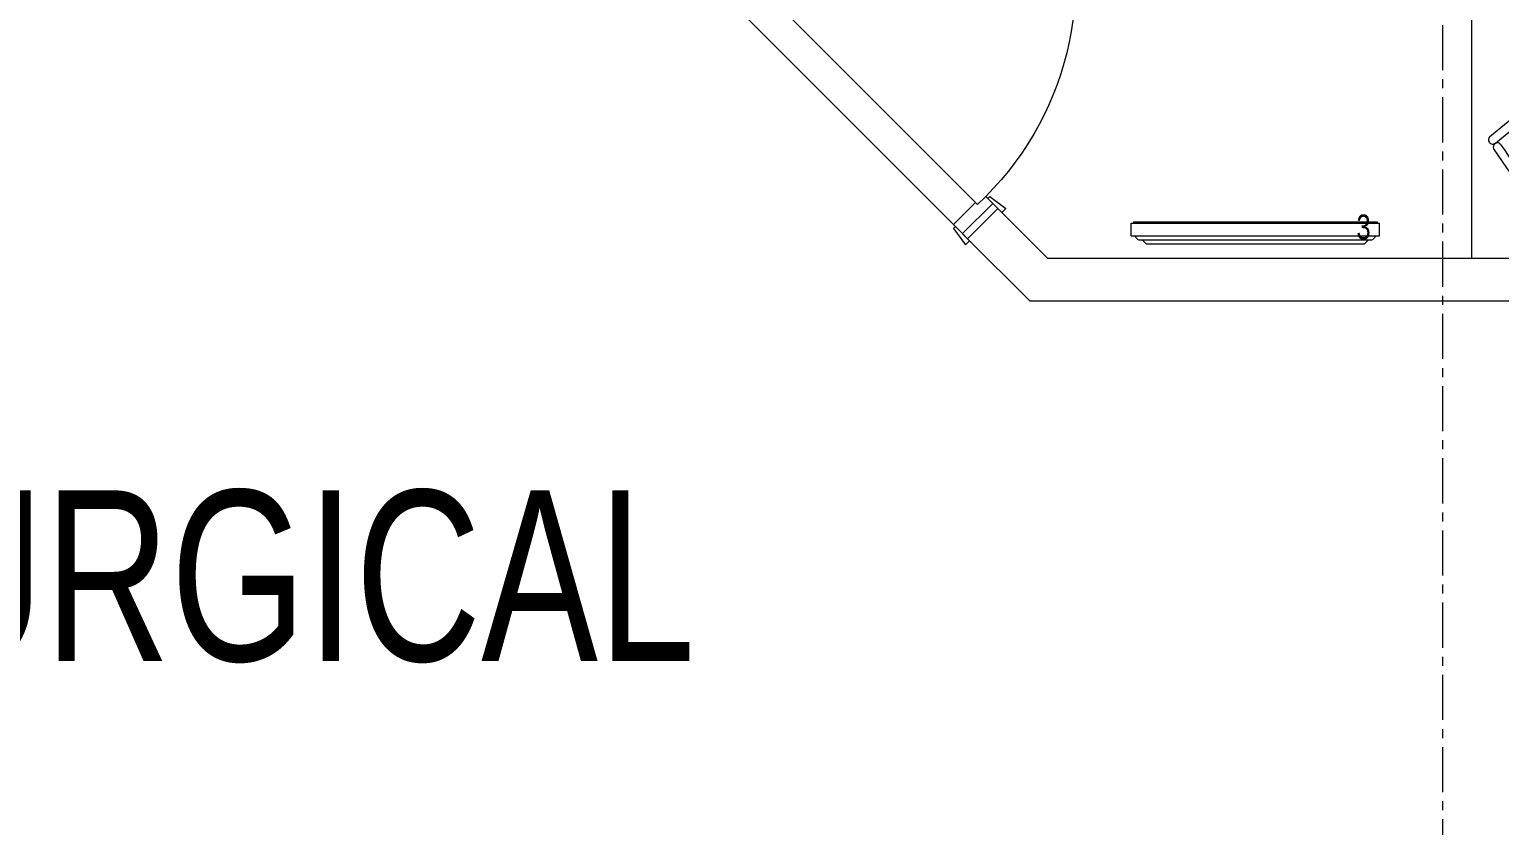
# Model space of a CAD drawing. Header units: millimetres. Extents: x 26027 to 581921, y 7230 to 233891.
# Drawn here: x 504628 to 509799, y 164364 to 167165 of the extents above; entities that cross this region are included whole.
import ezdxf

# ---------------------------------------------------------------- set-up
doc = ezdxf.new("R2010")
doc.units = ezdxf.units.MM
doc.header["$LTSCALE"] = 5
doc.linetypes.add('CENTER', pattern=[50.8, 31.75, -6.35, 6.35, -6.35])
for name, color, linetype, lineweight in [('72_EGR_BASE_TEXT', 7, 'Continuous', 5), ('car', 250, 'Continuous', 5), ('Medical Equipment and Furniture', 163, 'Continuous', 0), ('Medical Equipment and Furniture1', 163, 'Continuous', 5), ('Walls', 32, 'Continuous', 5)]:
    doc.layers.add(name, color=color, linetype=linetype, lineweight=lineweight)
doc.layers.add('axes', color=9, linetype='Continuous')
doc.layers.add('Wooden Joinery', color=7, linetype='Continuous', lineweight=5, true_color=0xffdcd1)
doc.styles.add('X3G_ENTITY_257CFD', font='swisscl.ttf', dxfattribs={"height": 200})
doc.styles.add('X3G_ENTITY_2587EA', font='swisscl.ttf', dxfattribs={"height": 200})

# ---------------------------------------------------------------- blocks, each defined once
blk = doc.blocks.new('DM15862C-P')
at = {"lineweight": 0}
for p, q in [((-0.3835, 0), (-0.3983, -0.0149)), ((0.3835, 0), (-0.3835, 0)), ((0.3835, 0), (0.3983, -0.0149)), ((-0.4367, -0.0287), (-0.4367, -0.0734)), ((0.4365, -0.0287), (-0.4367, -0.0287)), ((-0.4157, -0.0175), (-0.4256, -0.0287)), ((0.41, -0.0149), (-0.4099, -0.0149)), ((0.4157, -0.0175), (0.4254, -0.0287)), ((0.4365, -0.0287), (0.4365, -0.0734)), ((0.4365, -0.0734), (-0.4367, -0.0734)), ((-0.4291, -0.078), (-0.4291, -0.0734)), ((0.429, -0.078), (-0.4291, -0.078)), ((0.429, -0.078), (0.429, -0.0734))]:
    blk.add_line(p, q, dxfattribs=at)
for points in [[(-0.4099, -0.0149), (-0.4121, -0.0149), (-0.4141, -0.0158), (-0.4157, -0.0175)], [(0.4157, -0.0175), (0.4141, -0.0158), (0.4121, -0.0149), (0.41, -0.0149)]]:
    blk.add_open_spline(points, degree=3, dxfattribs=at)
blk = doc.blocks.new('GF21016P-P')
at = {"layer": 'Medical Equipment and Furniture1', "extrusion": (-1.24384e-09, -1.20261e-09, -1)}
for p, q in [((-0.225, -0.4495), (-0.225, -0.0538)), ((0.225, -0.4495), (0.225, -0.0538)), ((-0.255, -0.4495), (-0.255, -0.124)), ((-0.24, -0.109), (-0.225, -0.109)), ((0.24, -0.109), (0.225, -0.109)), ((0.255, -0.4495), (0.255, -0.124)), ((0.24, -0.4645), (0.24, -0.4645))]:
    blk.add_line(p, q, dxfattribs=at)
for centre, radius, start, end in [((0, -1.0036), 1.0036, 78.7568, 101.2432), ((0.19, -0.0538), 0.035, 0, 80.6557), ((-0.19, -0.0538), 0.035, 99.3443, 180), ((0.24, -0.124), 0.015, 0, 90), ((-0.24, -0.124), 0.015, 90, 180), ((0.24, -0.4495), 0.015, 270, 0), ((0.24, -0.4495), 0.015, 180, 270), ((0.2093, -0.4529), 0.015, 284.3864, 95.5209), ((0, 1.4254), 1.8749, 263.6341, 276.3659), ((-0.2093, -0.4529), 0.015, 84.4791, 255.6136), ((-0.24, -0.4495), 0.015, 270, 0), ((-0.24, -0.4495), 0.015, 180, 270), ((0, 1.406), 1.8855, 263.5119, 276.4881)]:
    blk.add_arc(centre, radius, start, end, dxfattribs=at)
blk = doc.blocks.new('A$C683B37BC')
at = {"layer": 'car'}
for p, q in [((-770.4, -827), (-21.2, -77.8)), ((56.6, -155.6, -2.4), (-692.7, -904.8, -4.7))]:
    blk.add_line(p, q, dxfattribs=at)
at = {"layer": 'Wooden Joinery'}
for p, q in [((-92.4, 996.4, -2.4), (-102.4, 996.4, -2.4)), ((-92.4, 1006.4, -2.4), (-92.4, 966.4, -2.4)), ((-82.4, 1006.4, -2.4), (-92.4, 1006.4, -2.4)), ((-42.4, 1006.4, -2.4), (-32.4, 1006.4, -2.4)), ((-32.4, 1006.4, -2.4), (-32.4, 966.4, -2.4)), ((-32.4, 996.4, -2.4), (-22.4, 996.4, -2.4)), ((-132.4, 966.4, -2.4), (-132.4, 876.4, -2.4)), ((-112.4, 966.4, -2.4), (-112.4, 876.4, -2.4)), ((-92.4, 976.4, -2.4), (-102.4, 976.4, -2.4)), ((-82.4, 966.4, -2.4), (-92.4, 966.4, -2.4)), ((-42.4, 966.4, -2.4), (-32.4, 966.4, -2.4)), ((-32.4, 976.4, -2.4), (-22.4, 976.4, -2.4)), ((-12.4, 966.4, -2.4), (-12.4, 876.4, -2.4)), ((7.6, 966.4, -2.4), (7.6, 876.4, -2.4)), ((-92.4, 866.4, -2.4), (-102.4, 866.4, -2.4)), ((-92.4, 846.4, -2.4), (-102.4, 846.4, -2.4)), ((-92.4, 866.4, -2.4), (-92.4, 846.4, -2.4)), ((-32.4, 866.4, -2.4), (-22.4, 866.4, -2.4)), ((-32.4, 866.4, -2.4), (-32.4, 846.4, -2.4)), ((-32.4, 846.4, -2.4), (-22.4, 846.4, -2.4))]:
    blk.add_line(p, q, dxfattribs=at)
for points in [[(-82.4, -42.4), (-82.4, 1036.4), (-42.4, 1036.4), (-42.4, -42.4)], [(-35.4, -35.4), (-42.4, -28.3), (0, 28.3), (14.1, 14.1)], [(63.6, -148.5), (70.7, -155.6), (127.3, -113.1), (113.1, -99)], [(-812.9, -812.9), (-819.9, -805.8), (-876.5, -848.2), (-862.4, -862.4)], [(-699.7, -911.9), (-692.7, -918.9), (-735.1, -975.5), (-749.2, -961.4)]]:
    blk.add_lwpolyline(points, close=True, dxfattribs=at)
for points in [[(-17.7, -17.7), (88.4, -123.7), (106.1, -106.1), (0, 0), (-17.7, -17.7)], [(-17.7, -17.7), (-42.4, -42.4), (-14.1, -70.7), (-21.2, -77.8), (56.6, -155.6), (88.4, -123.7), (-17.7, -17.7)], [(-830.6, -830.6), (-805.8, -805.8), (-777.5, -834.1), (-770.4, -827), (-692.7, -904.8), (-724.5, -936.6), (-830.6, -830.6)], [(-830.6, -830.6), (-724.5, -936.6), (-742.2, -954.3), (-848.2, -848.2), (-830.6, -830.6)]]:
    blk.add_lwpolyline(points, dxfattribs=at)
for centre, radius, start, end in [((-42.4, -42.4), 1079.6, 92.1234, 225), ((-102.4, 966.4, -2.4), 30, 90, 180), ((-22.4, 966.4, -2.4), 30, 0, 90), ((-102.4, 966.4, -2.4), 10, 90, 180), ((-22.4, 966.4, -2.4), 10, 0, 90), ((-102.4, 876.4, -2.4), 30, 180, 270), ((-102.4, 876.4, -2.4), 10, 180, 270), ((-22.4, 876.4, -2.4), 10, 270, 0), ((-22.4, 876.4, -2.4), 30, 270, 0)]:
    blk.add_arc(centre, radius, start, end, dxfattribs=at)

msp = doc.modelspace()

# ---------------------------------------------------------------- linework, layer by layer
at = {"layer": 'axes', "linetype": 'CENTER', "lineweight": 0}
msp.add_line((509599.2, 120285.6, 0), (509599.2, 210035.3, 0), dxfattribs=at)
at = {"layer": 'Medical Equipment and Furniture'}
msp.add_line((509701.7, 166360.3, 0), (509701.7, 168272.8, 0), dxfattribs=at)
at = {"layer": 'Walls'}
for p, q in [((508034.3, 166534.9, 0), (507928.2, 166428.8, 0)), ((508034.3, 166534.9, 0), (508208.9, 166360.3, 0)), ((507928.2, 166428.8, 0), (508146.7, 166210.3, 0)), ((508208.9, 166360.3, 0), (512701.7, 166360.3, 0)), ((508146.7, 166210.3, 0), (517411.7, 166210.3, 0))]:
    msp.add_line(p, q, dxfattribs=at)

# ---------------------------------------------------------------- block references
at = {"layer": 'Medical Equipment and Furniture', "yscale": 1000, "zscale": 1000}
for name, p, xscale, rotation in [('GF21016P-P', (510274.6, 166876.6, 0), -1000, 309.3993387448623), ('DM15862C-P', (508940.1, 166410.3, 0), 1000, 180), ('DM15862C-P', (508940.1, 166410.3, 0), 1000, 180)]:
    msp.add_blockref(name, p, dxfattribs=dict(at, xscale=xscale, rotation=rotation))
at = {"layer": 'Wooden Joinery', "xscale": -1}
msp.add_blockref('A$C683B37BC', (507186, 167383.1, 0), dxfattribs=at)

# ---------------------------------------------------------------- texts
at = {"layer": '72_EGR_BASE_TEXT', "style": 'X3G_ENTITY_2587EA'}
msp.add_text('36 SURGICAL', height=600, dxfattribs=at).set_placement((502970.9, 164943.4, -7.1))
at = {"layer": 'Medical Equipment and Furniture', "insert": (509320.9, 166424.9, -2.4), "char_height": 87.5, "attachment_point": 8, "style": 'X3G_ENTITY_257CFD'}
msp.add_mtext('3', dxfattribs=at)

doc.saveas('drawing.dxf')
